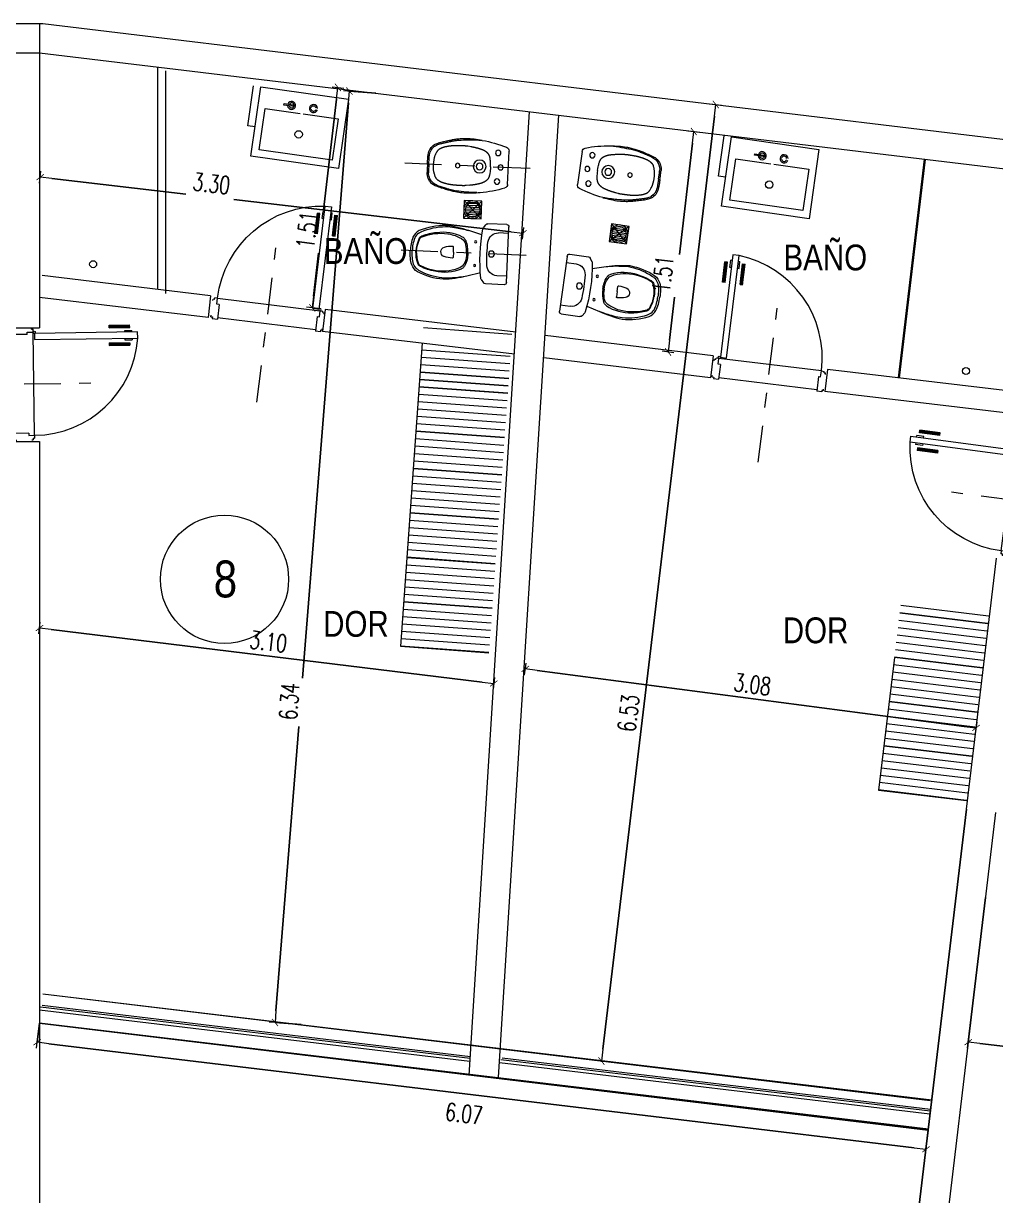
# Model space of a CAD drawing. Header units: millimetres. Extents: x 4525 to 9082, y 179 to 563.
# Drawn here: x 5391.64 to 5398.24, y 530.25 to 538.2 of the extents above; entities that cross this region are included whole.
import ezdxf

# ---------------------------------------------------------------- set-up
doc = ezdxf.new("R2010")
doc.units = ezdxf.units.MM
doc.header["$LTSCALE"] = 100
doc.linetypes.add('ACAD_ISO04W100', pattern=[30, 24, -3, 0, -3])
doc.linetypes.add('DASHDOT2', pattern=[0.5, 0.25, -0.125, 0, -0.125])
doc.layers.get('DEFPOINTS').update_dxf_attribs({"lineweight": 5})
for name, color, linetype, lineweight in [('000-Ejes', 251, 'ACAD_ISO04W100', 5), ('004-Carpinterias', 1, 'Continuous', 18), ('005-Sanitarios', 1, 'Continuous', 18), ('006-Cotas parciales', 7, 'Continuous', 5), ('A01-Barrido', 250, 'Continuous', 5), ('HATCH MUROS', 251, 'Continuous', 9), ('LINEA', 8, 'Continuous', 5), ('SANIT', 12, 'Continuous', 13), ('SANIT-INT', 11, 'Continuous', 5)]:
    doc.layers.add(name, color=color, linetype=linetype, lineweight=lineweight)
doc.styles.add('AREAL', font='ARIALN.TTF')
doc.styles.add('COTAS', font='ROMANS.shx', dxfattribs={"width": 0.7})
doc.dimstyles.new('COTA40', dxfattribs={"dimscale": 0.4, "dimtxt": 0.3, "dimasz": 0.2, "dimexe": 0, "dimexo": 0, "dimgap": 0.09, "dimtad": 1, "dimzin": 0, "dimdsep": 46, "dimtxsty": 'COTAS', "dimblk1": 'COTA_N', "dimblk2": 'COTA_N', "dimsah": 1, "dimcen": 0.1, "dimclrd": 1, "dimclre": 8, "dimclrt": 5, "dimaunit": 1, "dimadec": 3, "dimazin": 0, "dimtfac": 1, "dimtix": 1, "dimtmove": 2, "dimatfit": 3, "dimldrblk": 'COTA_N', "dimfxl": 0, "dimtolj": 1, "dimtzin": 0, "dimarcsym": 0})

# ---------------------------------------------------------------- blocks, each defined once
blk = doc.blocks.new('COTA_N')
for p, q in [((-1, 0), (0, 0)), ((0, 0.5), (0, -0.5))]:
    blk.add_line(p, q)
at = {"const_width": 0.065}
blk.add_lwpolyline([(0.141, 0.141), (0.283, 0.283), (0, 0), (-0.141, -0.141), (-0.283, -0.283)], dxfattribs=at)
blk = doc.blocks.new('*D433')
at = {"layer": '006-Cotas parciales', "color": 251, "lineweight": -2}
for p, q in [((5391.7536, 531.4187), (5391.7379, 531.2883)), ((5397.7833, 530.6929), (5397.7676, 530.5624))]:
    blk.add_line(p, q, dxfattribs=at)
at = {"layer": '006-Cotas parciales', "color": 1, "lineweight": -2}
blk.add_line((5391.8173, 531.2787), (5397.6881, 530.572), dxfattribs=at)
at = {"layer": 'DEFPOINTS', "color": 0}
for p in [(5391.7536, 531.4187), (5397.7833, 530.6929), (5397.7676, 530.5624)]:
    blk.add_point(p, dxfattribs=at)
at = {"layer": '006-Cotas parciales', "color": 1, "lineweight": -2, "xscale": 0.08000000000000002, "yscale": 0.08000000000000002, "zscale": 0.08000000000000002}
for p, rotation in [((5391.7379, 531.2883), 173.1355917949141), ((5397.7676, 530.5624), 353.1355917949141)]:
    blk.add_blockref('COTA_N', p, dxfattribs=dict(at, rotation=rotation))
at = {"layer": '006-Cotas parciales', "color": 5, "insert": (5394.6335, 530.8043), "char_height": 0.12, "attachment_point": 5, "rotation": 353.13559, "style": 'COTAS'}
blk.add_mtext('\\A1;6.07', dxfattribs=at)
blk = doc.blocks.new('*D445')
at = {"layer": '006-Cotas parciales', "color": 8, "lineweight": -2, "ltscale": 100}
for p, q in [((5398.1709, 532.2693), (5398.0543, 531.2886)), ((5402.1464, 531.7968), (5402.0299, 530.8161))]:
    blk.add_line(p, q, dxfattribs=at)
at = {"layer": '006-Cotas parciales', "color": 1, "lineweight": -2, "ltscale": 100}
blk.add_line((5398.1338, 531.2791), (5401.9504, 530.8255), dxfattribs=at)
at = {"layer": 'DEFPOINTS', "color": 0, "ltscale": 100}
for p in [(5398.1709, 532.2693), (5402.1464, 531.7968), (5402.0299, 530.8161)]:
    blk.add_point(p, dxfattribs=at)
at = {"layer": '006-Cotas parciales', "color": 1, "lineweight": -2, "ltscale": 100, "xscale": 0.08000000000000002, "yscale": 0.08000000000000002, "zscale": 0.08000000000000002}
for p, rotation in [((5398.0543, 531.2886), 173.2225596454289), ((5402.0299, 530.8161), 353.2225596454289)]:
    blk.add_blockref('COTA_N', p, dxfattribs=dict(at, rotation=rotation))
at = {"layer": '006-Cotas parciales', "color": 5, "ltscale": 100, "insert": (5400.0534, 531.1477), "char_height": 0.12, "attachment_point": 5, "rotation": 353.22256, "style": 'COTAS'}
blk.add_mtext('\\A1;4.00', dxfattribs=at)
blk = doc.blocks.new('PUERTA 0.70 DURLOCK')
at = {"layer": '000-Ejes', "linetype": 'DASHDOT2', "ltscale": 0.01}
blk.add_line((0.38, -0.6465), (0.38, 0.4065), dxfattribs=at)
at = {"layer": '004-Carpinterias', "linetype": 'Continuous'}
for p, q in [((0.009, 0.6755), (-0.009, 0.6755)), ((-0.009, 0.5355), (-0.009, 0.6755)), ((0.009, 0.5355), (0.009, 0.6755)), ((0.039, 0.6905), (0.029, 0.6905)), ((0.029, 0.6425), (0.029, 0.6905)), ((0.039, 0.6425), (0.029, 0.6425)), ((0.081, 0.6905), (0.091, 0.6905)), ((0.081, 0.6425), (0.091, 0.6425)), ((0.091, 0.6425), (0.091, 0.6905)), ((0.111, 0.6755), (0.129, 0.6755)), ((0.111, 0.5355), (0.111, 0.6755)), ((0.129, 0.5355), (0.129, 0.6755)), ((0.009, 0.5355), (-0.009, 0.5355)), ((0.111, 0.5355), (0.129, 0.5355)), ((0.01, 0.01), (0, 0.01)), ((0, 0), (0, 0.01)), ((0.03, 0.02), (0.01, 0.02)), ((0.01, 0.01), (0.01, 0.02)), ((0.03, -0.02), (0.03, 0.02)), ((0.73, 0.02), (0.75, 0.02)), ((0.73, -0.02), (0.73, 0.02)), ((0.75, 0.01), (0.75, 0.02)), ((0.75, 0.01), (0.76, 0.01)), ((0.76, 0), (0.76, 0.01)), ((0.045, -0.02), (0.03, -0.02)), ((0.045, -0.02), (0.045, -0.12)), ((0.715, -0.02), (0.715, -0.12)), ((0.715, -0.02), (0.73, -0.02)), ((0, -0.11), (0, -0.1)), ((0, -0.11), (0.01, -0.11)), ((0.01, -0.11), (0.01, -0.12)), ((0.01, -0.12), (0.045, -0.12)), ((0.75, -0.12), (0.715, -0.12)), ((0.76, -0.11), (0.75, -0.11)), ((0.75, -0.11), (0.75, -0.12)), ((0.76, -0.11), (0.76, -0.1))]:
    blk.add_line(p, q, dxfattribs=at)
blk.add_lwpolyline([(0.039, 0.729), (0.039, 0.029), (0.081, 0.029), (0.081, 0.729)], close=True, dxfattribs=at)
at = {"layer": '004-Carpinterias', "ltscale": 0.01, "const_width": 0.02}
for points in [[(0, 0.5355), (0, 0.6755)], [(0.122, 0.5355), (0.12, 0.6755)]]:
    blk.add_lwpolyline(points, dxfattribs=at)
at = {"layer": 'A01-Barrido', "linetype": 'Continuous'}
for p, q in [((0.73, 0.02), (0.03, 0.02)), ((0.715, -0.11), (0.045, -0.11))]:
    blk.add_line(p, q, dxfattribs=at)
blk.add_circle((0.0315, 0.0275), 0.0075, dxfattribs=at)
blk.add_arc((0.0227, 0.0241), 0.7073, 359.66564, 85.27469, dxfattribs=at)
blk = doc.blocks.new('*D452')
at = {"layer": '006-Cotas parciales', "color": 1, "lineweight": -2, "ltscale": 100}
blk.add_line((5391.833, 534.0883), (5394.7562, 533.7316), dxfattribs=at)
at = {"layer": 'DEFPOINTS', "color": 0, "ltscale": 100}
for p in [(5391.7536, 534.098), (5394.8356, 533.7219), (5394.8356, 533.7219)]:
    blk.add_point(p, dxfattribs=at)
at = {"layer": '006-Cotas parciales', "color": 1, "lineweight": -2, "ltscale": 100, "xscale": 0.08000000000000002, "yscale": 0.08000000000000002, "zscale": 0.08000000000000002}
for p, rotation in [((5391.7536, 534.098), 173.0424048946753), ((5394.8356, 533.7219), 353.0424048946754)]:
    blk.add_blockref('COTA_N', p, dxfattribs=dict(at, rotation=rotation))
at = {"layer": '006-Cotas parciales', "color": 5, "ltscale": 100, "insert": (5393.3062, 534.0052), "char_height": 0.12, "attachment_point": 5, "rotation": 353.0424, "style": 'COTAS'}
blk.add_mtext('\\A1;3.10', dxfattribs=at)
blk = doc.blocks.new('*D453')
at = {"layer": '006-Cotas parciales', "color": 1, "lineweight": -2, "ltscale": 100}
blk.add_line((5395.1288, 533.8105), (5398.0276, 533.4309), dxfattribs=at)
at = {"layer": 'DEFPOINTS', "color": 0, "ltscale": 100}
for p in [(5395.0495, 533.8209), (5398.107, 533.4205), (5398.107, 533.4205)]:
    blk.add_point(p, dxfattribs=at)
at = {"layer": '006-Cotas parciales', "color": 1, "lineweight": -2, "ltscale": 100, "xscale": 0.08000000000000002, "yscale": 0.08000000000000002, "zscale": 0.08000000000000002}
for p, rotation in [((5395.0495, 533.8209), 172.5393553440801), ((5398.107, 533.4205), 352.5393553440801)]:
    blk.add_blockref('COTA_N', p, dxfattribs=dict(at, rotation=rotation))
at = {"layer": '006-Cotas parciales', "color": 5, "ltscale": 100, "insert": (5396.5907, 533.7158), "char_height": 0.12, "attachment_point": 5, "rotation": 352.53936, "style": 'COTAS'}
blk.add_mtext('\\A1;3.08', dxfattribs=at)
blk = doc.blocks.new('*D480')
at = {"layer": '006-Cotas parciales', "color": 1, "lineweight": -2, "ltscale": 100}
for p, q in [((5393.7687, 537.6855), (5393.6809, 536.9313)), ((5393.613, 536.349), (5393.6471, 536.6412))]:
    blk.add_line(p, q, dxfattribs=at)
at = {"layer": 'DEFPOINTS', "color": 0, "ltscale": 100}
for p in [(5393.778, 537.7649), (5393.6038, 536.2696), (5393.6038, 536.2696)]:
    blk.add_point(p, dxfattribs=at)
at = {"layer": '006-Cotas parciales', "color": 1, "lineweight": -2, "ltscale": 100, "xscale": 0.08000000000000002, "yscale": 0.08000000000000002, "zscale": 0.08000000000000002}
for p, rotation in [((5393.778, 537.7649), 83.35516418460516), ((5393.6038, 536.2696), 263.3551641846052)]:
    blk.add_blockref('COTA_N', p, dxfattribs=dict(at, rotation=rotation))
at = {"layer": '006-Cotas parciales', "color": 5, "ltscale": 100, "insert": (5393.5686, 536.7974), "char_height": 0.12, "attachment_point": 5, "rotation": 83.35516, "style": 'COTAS'}
blk.add_mtext('\\A1;1.51', dxfattribs=at)
blk = doc.blocks.new('*D481')
at = {"layer": '006-Cotas parciales', "color": 1, "lineweight": -2, "ltscale": 100}
for p, q in [((5391.8377, 537.1467), (5392.747, 537.0411)), ((5394.9535, 536.7849), (5393.0728, 537.0033))]:
    blk.add_line(p, q, dxfattribs=at)
at = {"layer": 'DEFPOINTS', "color": 0, "ltscale": 100}
for p in [(5391.7582, 537.1559), (5395.033, 536.7756), (5395.033, 536.7756)]:
    blk.add_point(p, dxfattribs=at)
at = {"layer": '006-Cotas parciales', "color": 1, "lineweight": -2, "ltscale": 100, "xscale": 0.08000000000000002, "yscale": 0.08000000000000002, "zscale": 0.08000000000000002}
for p, rotation in [((5391.7582, 537.1559), 173.3757441347366), ((5395.033, 536.7756), 353.3757441347366)]:
    blk.add_blockref('COTA_N', p, dxfattribs=dict(at, rotation=rotation))
at = {"layer": '006-Cotas parciales', "color": 5, "ltscale": 100, "insert": (5392.9204, 537.1128), "char_height": 0.12, "attachment_point": 5, "rotation": 353.37574, "style": 'COTAS'}
blk.add_mtext('\\A1;3.30', dxfattribs=at)
blk = doc.blocks.new('INOD-MONACO-AP-PLANTA-CON-DPTO')
at = {"layer": 'SANIT'}
for p, q in [((-0.1875, 0), (0.1875, 0)), ((-0.2045, -0.015), (-0.2045, -0.1421)), ((0.2045, -0.015), (0.2045, -0.1421)), ((-0.1745, -0.1717), (-0.1971, -0.1561)), ((0.1745, -0.1717), (0.1971, -0.1561)), ((-0.13, -0.1795), (-0.156, -0.2704)), ((0.127, -0.1798), (0.1519, -0.2704))]:
    blk.add_line(p, q, dxfattribs=at)
for points in [[(-0.1035, -0.3001, 0.02892), (-0.1109, -0.31, 0.156998), (-0.1327, -0.4882, 0.072829), (-0.105, -0.5872, 0.204333), (-0.0837, -0.607, 0.080392), (-0.002, -0.6224)], [(-0.002, -0.2704, 0.121524), (-0.0852, -0.2859, 0.060693)], [(-0.002, -0.2704, -0.121524), (0.0812, -0.2859, -0.060693)], [(0.0994, -0.3001, -0.02892), (0.1069, -0.31, -0.156998), (0.1287, -0.4882, -0.072829), (0.1009, -0.5872, -0.204333), (0.0796, -0.607, -0.080392), (-0.002, -0.6224)], [(-0.1242, -0.6086, 0.122968), (-0.0912, -0.6341, 0.092568), (-0.002, -0.6472, 0.093376)], [(0.1202, -0.6086, -0.122968), (0.0871, -0.6341, -0.092568), (-0.002, -0.6472, -0.093376)]]:
    blk.add_lwpolyline(points, format="xyb", dxfattribs=at)
for centre, radius, start, end in [((-0.1894, -0.0167), 0.0168, 83.45096, 131.91083), ((0.1894, -0.0167), 0.0168, 48.08917, 96.54904), ((-0.1875, -0.015), 0.017, 140.46963, 180), ((0.1875, -0.015), 0.017, 0, 39.53037), ((-0.1875, -0.1421), 0.017, 180, 235.49148), ((0.1875, -0.1421), 0.017, 304.50852, 0), ((-0.1648, -0.1577), 0.017, 235.49148, 261.45644), ((0, 0.9396), 1.1266, 261.45644, 278.54356), ((0.1648, -0.1577), 0.017, 278.54356, 304.50852), ((0.4075, -0.4211), 0.5833, 165.03562, 174.69818), ((-0.0609, -0.3362), 0.0558, 115.82936, 139.74917), ((0.0568, -0.3362), 0.0558, 40.25083, 64.17064), ((-0.4116, -0.4211), 0.5833, 5.30182, 14.96438), ((0.1074, -0.4152), 0.2847, 170.28909, 184.61099), ((-0.1114, -0.4152), 0.2847, 357.28845, 9.71091), ((0.2448, -0.4064), 0.4224, 184.30141, 206.07105), ((-0.2488, -0.4064), 0.4224, 333.92895, 356.97887), ((-0.0254, -0.5351), 0.1232, 207.5391, 216.66718), ((0.0214, -0.5351), 0.1232, 323.33282, 332.4609)]:
    blk.add_arc(centre, radius, start, end, dxfattribs=at)
at = {"layer": 'SANIT-INT'}
for p, q in [((-0.145, 0), (-0.145, -0.0672)), ((0.145, 0), (0.145, -0.0672)), ((0.0016, -0.368), (-0.0342, -0.3693)), ((0.0016, -0.368), (0.0374, -0.3693))]:
    blk.add_line(p, q, dxfattribs=at)
for points in [[(-0.156, -0.2704, 0.058031), (-0.1852, -0.4288, 0.099768), (-0.1416, -0.607, 0.155256), (-0.0961, -0.6466, 0.093906), (-0.002, -0.6605, 0.093906)], [(-0.0025, -0.2793, 0.08742), (-0.0604, -0.2861, 0.121524)], [(0.1519, -0.2704, -0.058031), (0.1811, -0.4288, -0.099768), (0.1376, -0.607, -0.155256), (0.092, -0.6466, -0.093906), (-0.002, -0.6605, -0.093906)], [(-0.0015, -0.2793, -0.08742), (0.0563, -0.2861, -0.121524)]]:
    blk.add_lwpolyline(points, format="xyb", dxfattribs=at)
for centre, radius in [((0, -0.11), 0.02), ((-0.0823, -0.2209), 0.00743), ((0.0782, -0.2209), 0.00743)]:
    blk.add_circle(centre, radius, dxfattribs=at)
for centre, radius, start, end in [((-0.075, -0.0672), 0.07, 180, 265.7397), ((0.075, -0.0672), 0.07, 274.2603, 0), ((0, 0.9396), 1.0796, 265.7397, 274.2603), ((-0.0358, -0.3585), 0.0764, 108.75085, 160.66582), ((0.0317, -0.3585), 0.0764, 19.33418, 71.24915), ((0.1616, -0.4484), 0.2932, 156.8405, 172.92028), ((-0.034, -0.3743), 0.005, 91.97343, 179.82824), ((0.1519, -0.3748), 0.1909, 179.82824, 196.85929), ((-0.1487, -0.3748), 0.1909, 343.14071, 0.17176), ((0.0372, -0.3743), 0.005, 0.17176, 88.02657), ((-0.1657, -0.4484), 0.2932, 7.07972, 23.1595), ((0.2192, -0.4431), 0.3498, 174.95319, 203.97317), ((-0.0195, -0.4268), 0.0118, 196.85929, 200.59082), ((0.0018, -0.4188), 0.0346, 200.59082, 269.64452), ((0.0014, -0.4188), 0.0346, 270.35548, 339.40918), ((0.0227, -0.4268), 0.0118, 339.40918, 343.14071), ((-0.2232, -0.4431), 0.3498, 336.02683, 5.04681), ((-0.0711, -0.5722), 0.0321, 203.97317, 250.16689), ((0.0045, -0.3624), 0.2552, 250.16689, 268.55187), ((-0.0086, -0.3624), 0.2552, 271.44813, 289.83311), ((0.0671, -0.5722), 0.0321, 289.83311, 336.02683)]:
    blk.add_arc(centre, radius, start, end, dxfattribs=at)
blk = doc.blocks.new('BIDE-MONACO-PLANTA')
at = {"layer": 'SANIT'}
blk.add_line((-0.1132, 0), (0.1132, 0), dxfattribs=at)
for points in [[(-0.1402, -0.4774), (-0.1411, -0.4749), (-0.1421, -0.4717), (-0.1431, -0.4685), (-0.1441, -0.4653), (-0.145, -0.4621), (-0.146, -0.4589), (-0.1469, -0.4557), (-0.1478, -0.4525), (-0.1487, -0.4493), (-0.1495, -0.446), (-0.1504, -0.4428), (-0.1513, -0.4396), (-0.1521, -0.4363), (-0.153, -0.4331), (-0.1538, -0.4298), (-0.1547, -0.4266), (-0.1555, -0.4233), (-0.1564, -0.4201), (-0.1572, -0.4168), (-0.158, -0.4136), (-0.1589, -0.4104), (-0.1597, -0.4071), (-0.1605, -0.4039), (-0.1613, -0.4007), (-0.1621, -0.3974), (-0.1629, -0.3942), (-0.1637, -0.391), (-0.1644, -0.3878), (-0.1651, -0.3846), (-0.1659, -0.3813), (-0.1666, -0.3781), (-0.1672, -0.3749), (-0.1679, -0.3717), (-0.1686, -0.3685), (-0.1692, -0.3653), (-0.1698, -0.362), (-0.1704, -0.3588), (-0.171, -0.3556), (-0.1715, -0.3524), (-0.172, -0.3493), (-0.1725, -0.3461), (-0.1729, -0.3438)], [(0.14, -0.4774), (0.1409, -0.475), (0.1419, -0.4718), (0.1429, -0.4686), (0.1439, -0.4654), (0.1448, -0.4622), (0.1458, -0.459), (0.1467, -0.4558), (0.1476, -0.4526), (0.1485, -0.4493), (0.1493, -0.4461), (0.1502, -0.4429), (0.1511, -0.4396), (0.1519, -0.4364), (0.1528, -0.4332), (0.1536, -0.4299), (0.1545, -0.4267), (0.1553, -0.4234), (0.1562, -0.4202), (0.157, -0.4169), (0.1579, -0.4137), (0.1587, -0.4104), (0.1595, -0.4072), (0.1603, -0.404), (0.1612, -0.4007), (0.1619, -0.3975), (0.1627, -0.3943), (0.1635, -0.3911), (0.1642, -0.3879), (0.165, -0.3846), (0.1657, -0.3814), (0.1664, -0.3782), (0.1671, -0.375), (0.1677, -0.3718), (0.1684, -0.3685), (0.169, -0.3653), (0.1696, -0.3621), (0.1702, -0.3589), (0.1708, -0.3557), (0.1714, -0.3525), (0.1719, -0.3493), (0.1724, -0.3461), (0.1727, -0.3438)], [(0.0001, -0.5406), (-0.044, -0.5396), (-0.0475, -0.5395), (-0.0509, -0.5394), (-0.0541, -0.5394), (-0.0568, -0.5393)], [(-0.0003, -0.5406), (0.0437, -0.5396), (0.0473, -0.5395), (0.0506, -0.5395), (0.0538, -0.5394), (0.0565, -0.5393)], [(-0.0003, -0.5406), (-0.0002, -0.5406)], [(0.0001, -0.5406), (0, -0.5406)]]:
    blk.add_lwpolyline(points, dxfattribs=at)
for centre, radius, start, end in [((-0.1132, -0.0267), 0.0267, 89.97464, 160.71917), ((0.6356, -0.2884), 0.8201, 160.74454, 172.72153), ((0.1132, -0.0267), 0.0267, 19.25546, 90), ((-0.6359, -0.2884), 0.8201, 7.27847, 19.25546), ((1.1865, -0.2275), 1.3649, 179.12043, 182.20966), ((-0.9851, -0.2242), 1.1634, 357.24238, 1.95876), ((1.1865, -0.2205), 1.3649, 182.50375, 185.18056), ((-1.1866, -0.22), 1.3649, 354.79408, 357.47089), ((-0.0223, -0.432), 0.1264, 201.05571, 217.12048), ((-0.058, -0.4545), 0.0844, 219.51901, 265.07285), ((-0.0504, -0.4083), 0.1311, 263.62645, 267.30394), ((0.0503, -0.4083), 0.1311, 272.6707, 276.34819), ((0.0578, -0.4545), 0.0844, 274.90179, 320.45563), ((0.0221, -0.432), 0.1264, 322.85415, 338.91893)]:
    blk.add_arc(centre, radius, start, end, dxfattribs=at)
at = {"layer": 'SANIT-INT'}
for points in [[(0.0001, -0.1217), (-0.0134, -0.1217), (-0.0247, -0.1223), (-0.0341, -0.1231), (-0.0418, -0.1238), (-0.0481, -0.1246), (-0.0533, -0.1254), (-0.0575, -0.1262), (-0.061, -0.127), (-0.064, -0.1277), (-0.0666, -0.1284), (-0.0689, -0.1291), (-0.0709, -0.1298), (-0.0726, -0.1305), (-0.0742, -0.1311), (-0.0756, -0.1318), (-0.0769, -0.1324), (-0.0781, -0.1331), (-0.0793, -0.1337), (-0.0804, -0.1344), (-0.0815, -0.135), (-0.0825, -0.1357), (-0.0835, -0.1363), (-0.0844, -0.137), (-0.0853, -0.1376), (-0.0861, -0.1383), (-0.087, -0.1389), (-0.0877, -0.1396), (-0.0885, -0.1402), (-0.0892, -0.1409), (-0.0899, -0.1415), (-0.0905, -0.1422), (-0.0912, -0.1428), (-0.0918, -0.1435), (-0.0925, -0.1442), (-0.0931, -0.1448), (-0.0938, -0.1456), (-0.0944, -0.1463), (-0.0951, -0.1471), (-0.0958, -0.148), (-0.0966, -0.1489), (-0.0974, -0.1499), (-0.0982, -0.151), (-0.099, -0.1522), (-0.0998, -0.1534), (-0.1007, -0.1546), (-0.1015, -0.1559), (-0.1023, -0.1571), (-0.1031, -0.1584), (-0.1039, -0.1597), (-0.1047, -0.161), (-0.1054, -0.1623), (-0.1061, -0.1636), (-0.1067, -0.1649), (-0.1074, -0.1662), (-0.108, -0.1675), (-0.1087, -0.1688), (-0.1093, -0.1701), (-0.1099, -0.1714), (-0.1105, -0.1727), (-0.111, -0.174), (-0.1116, -0.1753), (-0.1121, -0.1766), (-0.1127, -0.1779), (-0.1132, -0.1793), (-0.1137, -0.1806), (-0.1142, -0.1819), (-0.1147, -0.1832), (-0.1152, -0.1847), (-0.1157, -0.1862), (-0.1162, -0.1878), (-0.1167, -0.1895), (-0.1173, -0.1914), (-0.1178, -0.1934), (-0.1184, -0.1956), (-0.119, -0.1979), (-0.1196, -0.2003), (-0.1202, -0.2027), (-0.1208, -0.2053), (-0.1215, -0.2079), (-0.122, -0.2105), (-0.1226, -0.2131), (-0.1232, -0.2157), (-0.1237, -0.2183), (-0.1243, -0.2209), (-0.1248, -0.2235), (-0.1253, -0.2261), (-0.1258, -0.2287), (-0.1263, -0.2313), (-0.1268, -0.2339), (-0.1273, -0.2365), (-0.1277, -0.2391), (-0.1282, -0.2417), (-0.1286, -0.2443), (-0.129, -0.2469), (-0.1294, -0.2495), (-0.1298, -0.2521), (-0.1301, -0.2547), (-0.1305, -0.2572), (-0.1308, -0.2598), (-0.1309, -0.2609)], [(-0.0001, -0.1217), (0.0133, -0.1217), (0.0247, -0.1223), (0.0341, -0.1231), (0.0418, -0.1238), (0.0481, -0.1246), (0.0532, -0.1254), (0.0574, -0.1262), (0.0609, -0.127), (0.0639, -0.1277), (0.0666, -0.1285), (0.0689, -0.1292), (0.0708, -0.1298), (0.0726, -0.1305), (0.0741, -0.1312), (0.0755, -0.1318), (0.0768, -0.1325), (0.078, -0.1331), (0.0792, -0.1338), (0.0803, -0.1344), (0.0814, -0.1351), (0.0824, -0.1357), (0.0834, -0.1364), (0.0844, -0.137), (0.0852, -0.1377), (0.0861, -0.1383), (0.0869, -0.139), (0.0877, -0.1396), (0.0884, -0.1403), (0.0891, -0.1409), (0.0898, -0.1416), (0.0905, -0.1422), (0.0911, -0.1429), (0.0918, -0.1435), (0.0924, -0.1442), (0.0931, -0.1449), (0.0937, -0.1456), (0.0944, -0.1463), (0.0951, -0.1472), (0.0958, -0.148), (0.0965, -0.149), (0.0973, -0.15), (0.0981, -0.1511), (0.0989, -0.1522), (0.0998, -0.1534), (0.1006, -0.1546), (0.1014, -0.1559), (0.1023, -0.1572), (0.1031, -0.1585), (0.1038, -0.1598), (0.1046, -0.1611), (0.1053, -0.1624), (0.106, -0.1637), (0.1067, -0.165), (0.1073, -0.1663), (0.108, -0.1676), (0.1086, -0.1689), (0.1092, -0.1702), (0.1098, -0.1715), (0.1104, -0.1728), (0.111, -0.1741), (0.1115, -0.1754), (0.1121, -0.1767), (0.1126, -0.178), (0.1131, -0.1793), (0.1136, -0.1806), (0.1141, -0.1819), (0.1146, -0.1833), (0.1151, -0.1847), (0.1156, -0.1862), (0.1161, -0.1878), (0.1166, -0.1896), (0.1172, -0.1914), (0.1177, -0.1935), (0.1183, -0.1956), (0.1189, -0.1979), (0.1195, -0.2003), (0.1201, -0.2028), (0.1208, -0.2053), (0.1214, -0.2079), (0.122, -0.2105), (0.1225, -0.2131), (0.1231, -0.2157), (0.1236, -0.2183), (0.1242, -0.2209), (0.1247, -0.2235), (0.1252, -0.2261), (0.1257, -0.2287), (0.1262, -0.2313), (0.1267, -0.2339), (0.1272, -0.2365), (0.1276, -0.2391), (0.1281, -0.2417), (0.1285, -0.2443), (0.1289, -0.2469), (0.1293, -0.2495), (0.1297, -0.2521), (0.13, -0.2547), (0.1303, -0.2573), (0.1306, -0.2599), (0.1308, -0.261)], [(-0.1301, -0.2549), (-0.1336, -0.2811), (-0.1337, -0.2824), (-0.1338, -0.2838), (-0.134, -0.2853), (-0.1341, -0.2869), (-0.1342, -0.2887), (-0.1343, -0.2906), (-0.1345, -0.2927), (-0.1346, -0.295), (-0.1347, -0.2973), (-0.1348, -0.2998), (-0.1349, -0.3023), (-0.135, -0.3049), (-0.135, -0.3075), (-0.135, -0.3101), (-0.135, -0.3127), (-0.135, -0.3153), (-0.135, -0.3179), (-0.1349, -0.3205), (-0.1349, -0.3231), (-0.1348, -0.3257), (-0.1348, -0.3283), (-0.1347, -0.3309), (-0.1347, -0.3335), (-0.1346, -0.3361), (-0.1346, -0.3387), (-0.1346, -0.3413), (-0.1345, -0.3439), (-0.1344, -0.3465), (-0.1344, -0.3491), (-0.1343, -0.3517), (-0.1342, -0.3543), (-0.1342, -0.3569), (-0.134, -0.3595), (-0.1339, -0.3621), (-0.1338, -0.3647), (-0.1336, -0.3673), (-0.1335, -0.3699), (-0.1332, -0.3725), (-0.133, -0.3751), (-0.1328, -0.3777), (-0.1325, -0.3803), (-0.1322, -0.3829), (-0.1319, -0.3855), (-0.1315, -0.3881), (-0.1312, -0.3907), (-0.1308, -0.3933), (-0.1305, -0.3959), (-0.1301, -0.3985), (-0.1296, -0.4011), (-0.1292, -0.4037), (-0.1288, -0.4063), (-0.1283, -0.4089), (-0.1278, -0.4115), (-0.1273, -0.4141), (-0.1268, -0.4167), (-0.1262, -0.4192), (-0.1257, -0.4217), (-0.1252, -0.4241), (-0.1246, -0.4264), (-0.1241, -0.4286), (-0.1236, -0.4306), (-0.1231, -0.4325), (-0.1227, -0.4342), (-0.1222, -0.4358), (-0.1218, -0.4373), (-0.1214, -0.4388), (-0.121, -0.4401), (-0.1205, -0.4414), (-0.1201, -0.4428), (-0.1197, -0.4441), (-0.1192, -0.4454), (-0.1188, -0.4467), (-0.1183, -0.448), (-0.1178, -0.4493), (-0.1173, -0.4506), (-0.1167, -0.4519), (-0.1162, -0.4532), (-0.1156, -0.4545), (-0.1151, -0.4558), (-0.1145, -0.4571), (-0.1139, -0.4584), (-0.1132, -0.4597), (-0.1126, -0.461), (-0.1119, -0.4623), (-0.1112, -0.4636), (-0.1105, -0.4649), (-0.1098, -0.4662), (-0.109, -0.4675), (-0.1082, -0.4688), (-0.1074, -0.4701), (-0.1065, -0.4714), (-0.1057, -0.4727), (-0.1047, -0.474), (-0.1038, -0.4753), (-0.1028, -0.4766), (-0.1017, -0.4779), (-0.1006, -0.4792), (-0.0994, -0.4805), (-0.0981, -0.4818), (-0.0967, -0.4831), (-0.0953, -0.4844), (-0.0937, -0.4857), (-0.092, -0.487), (-0.0901, -0.4883), (-0.0879, -0.4897), (-0.0853, -0.4911), (-0.0824, -0.4926), (-0.079, -0.4941), (-0.075, -0.4957), (-0.0705, -0.4973), (-0.0651, -0.499), (-0.0637, -0.4994)], [(0.13, -0.2549), (0.1334, -0.2812), (0.1336, -0.2825), (0.1337, -0.2839), (0.1338, -0.2854), (0.134, -0.287), (0.1341, -0.2887), (0.1342, -0.2907), (0.1343, -0.2928), (0.1345, -0.295), (0.1346, -0.2974), (0.1347, -0.2999), (0.1348, -0.3024), (0.1348, -0.305), (0.1349, -0.3076), (0.1349, -0.3102), (0.1349, -0.3128), (0.1349, -0.3154), (0.1348, -0.318), (0.1348, -0.3206), (0.1348, -0.3232), (0.1347, -0.3258), (0.1346, -0.3284), (0.1346, -0.331), (0.1345, -0.3336), (0.1345, -0.3362), (0.1344, -0.3388), (0.1344, -0.3414), (0.1343, -0.344), (0.1343, -0.3466), (0.1342, -0.3492), (0.1342, -0.3518), (0.1341, -0.3544), (0.134, -0.357), (0.1339, -0.3596), (0.1338, -0.3622), (0.1336, -0.3648), (0.1335, -0.3674), (0.1333, -0.37), (0.1331, -0.3726), (0.1329, -0.3752), (0.1326, -0.3778), (0.1323, -0.3804), (0.132, -0.383), (0.1317, -0.3856), (0.1314, -0.3882), (0.131, -0.3908), (0.1307, -0.3934), (0.1303, -0.396), (0.1299, -0.3986), (0.1295, -0.4012), (0.129, -0.4038), (0.1286, -0.4064), (0.1281, -0.409), (0.1276, -0.4116), (0.1271, -0.4142), (0.1266, -0.4168), (0.1261, -0.4193), (0.1255, -0.4218), (0.125, -0.4242), (0.1244, -0.4265), (0.1239, -0.4286), (0.1234, -0.4307), (0.1229, -0.4325), (0.1225, -0.4343), (0.1221, -0.4359), (0.1216, -0.4374), (0.1212, -0.4388), (0.1208, -0.4402), (0.1204, -0.4415), (0.1199, -0.4428), (0.1195, -0.4441), (0.119, -0.4454), (0.1186, -0.4467), (0.1181, -0.448), (0.1176, -0.4493), (0.1171, -0.4506), (0.1165, -0.4519), (0.116, -0.4532), (0.1154, -0.4545), (0.1149, -0.4558), (0.1143, -0.4571), (0.1136, -0.4584), (0.113, -0.4597), (0.1124, -0.461), (0.1117, -0.4623), (0.111, -0.4636), (0.1103, -0.4649), (0.1095, -0.4662), (0.1088, -0.4675), (0.108, -0.4688), (0.1072, -0.4701), (0.1063, -0.4714), (0.1054, -0.4727), (0.1045, -0.474), (0.1036, -0.4753), (0.1025, -0.4766), (0.1015, -0.4779), (0.1004, -0.4792), (0.0992, -0.4805), (0.0979, -0.4818), (0.0965, -0.4831), (0.0951, -0.4844), (0.0935, -0.4857), (0.0918, -0.487), (0.0899, -0.4884), (0.0877, -0.4897), (0.0851, -0.4911), (0.0822, -0.4926), (0.0788, -0.4941), (0.0748, -0.4957), (0.0703, -0.4974), (0.0649, -0.4991), (0.0635, -0.4994)], [(-0.0001, -0.55), (-0.0082, -0.5498), (-0.0153, -0.5496), (-0.0216, -0.5495), (-0.0271, -0.5493), (-0.032, -0.5492), (-0.0364, -0.5491), (-0.0404, -0.549), (-0.0442, -0.549), (-0.0477, -0.5489), (-0.0511, -0.5488), (-0.0543, -0.5487), (-0.057, -0.5486)], [(-0.0001, -0.55), (0.0079, -0.5498), (0.0151, -0.5496), (0.0213, -0.5495), (0.0268, -0.5494), (0.0318, -0.5493), (0.0362, -0.5492), (0.0402, -0.5491), (0.0439, -0.549), (0.0475, -0.5489), (0.0509, -0.5488), (0.0541, -0.5487), (0.0568, -0.5487)]]:
    blk.add_lwpolyline(points, dxfattribs=at)
for centre, radius in [((-0.097, -0.0731), 0.0182), ((0.0001, -0.0524), 0.0172), ((0.097, -0.0732), 0.0182), ((-0.0001, -0.1953), 0.0437), ((-0.0001, -0.1953), 0.0229), ((0, -0.3443), 0.0151)]:
    blk.add_circle(centre, radius, dxfattribs=at)
for centre, radius, start, end in [((-0.0545, -0.4593), 0.0941, 195.06628, 210.97635), ((-0.058, -0.4545), 0.0938, 214.58767, 265.07285), ((-0.0504, -0.4083), 0.1405, 263.62645, 267.30394), ((-0.0001, -0.2766), 0.2317, 253.69484, 269.95961), ((-0.0001, -0.2766), 0.2317, 270.01502, 286.27979), ((0.0503, -0.4083), 0.1405, 272.6707, 276.34819), ((0.0578, -0.4545), 0.0938, 274.90179, 325.38697), ((-0.0182, -0.426), 0.1736, 331.87077, 340.547)]:
    blk.add_arc(centre, radius, start, end, dxfattribs=at)
for points in [[(-0.1779, -0.1845), (-0.1845, -0.2946), (-0.1831, -0.3164), (-0.179, -0.3521), (-0.1734, -0.3814), (-0.1672, -0.4074), (-0.1571, -0.4464), (-0.1458, -0.4838)], [(0.1777, -0.1845), (0.1842, -0.2946), (0.1829, -0.3164), (0.1788, -0.3521), (0.1732, -0.3814), (0.167, -0.4074), (0.1568, -0.4464), (0.1455, -0.4838)]]:
    blk.add_spline(points, degree=3, dxfattribs=at)
blk = doc.blocks.new('REJILLA')
at = {"layer": 'SANIT-INT', "linetype": 'Continuous'}
for p, q in [((-0.06, -0.06), (-0.06, 0.06)), ((-0.06, 0.06), (0.06, 0.06)), ((-0.06, -0.06), (0.06, 0.06)), ((-0.06, 0.06), (0.06, -0.06)), ((-0.0474, 0.0158), (-0.0474, -0.0158)), ((-0.0349, 0.0358), (-0.0349, -0.0358)), ((-0.0224, 0.0447), (-0.0224, -0.0447)), ((-0.0099, 0.049), (-0.0099, -0.049)), ((0.0026, 0.0499), (0.0026, -0.0499)), ((0.0151, 0.0477), (0.0151, -0.0477)), ((0.0276, 0.0417), (0.0276, -0.0417)), ((0.0401, 0.0299), (0.0401, -0.0299)), ((0.06, 0.06), (0.06, -0.06)), ((0.06, -0.06), (-0.06, -0.06))]:
    blk.add_line(p, q, dxfattribs=at)
for radius in [0.06, 0.05]:
    blk.add_circle((0, 0), radius, dxfattribs=at)
blk = doc.blocks.new('MONACO COMPLETO')
at = {"layer": '000-Ejes', "linetype": 'DASHDOT2', "ltscale": 0.01}
for p, q in [((-0.1269, 0.59), (0.7646, 0.59)), ((-0.1269, 0), (0.7646, 0))]:
    blk.add_line(p, q, dxfattribs=at)
at = {"layer": '004-Carpinterias', "ltscale": 0.01, "rotation": 90}
blk.add_blockref('INOD-MONACO-AP-PLANTA-CON-DPTO', (0, 0), dxfattribs=at)
at = {"layer": '005-Sanitarios', "rotation": 90}
blk.add_blockref('REJILLA', (0.25, 0.295), dxfattribs=at)
at = {"layer": 'LINEA', "ltscale": 0.01, "rotation": 90}
blk.add_blockref('BIDE-MONACO-PLANTA', (0.02, 0.59), dxfattribs=at)
blk = doc.blocks.new('*D559')
at = {"layer": '006-Cotas parciales', "color": 1, "lineweight": -2, "ltscale": 100}
for p, q in [((5396.1832, 537.3859), (5396.0954, 536.6317)), ((5396.0275, 536.0494), (5396.0616, 536.3416))]:
    blk.add_line(p, q, dxfattribs=at)
at = {"layer": 'DEFPOINTS', "color": 0, "ltscale": 100}
for p in [(5396.1925, 537.4653), (5396.0183, 535.97), (5396.0183, 535.97)]:
    blk.add_point(p, dxfattribs=at)
at = {"layer": '006-Cotas parciales', "color": 1, "lineweight": -2, "ltscale": 100, "xscale": 0.08000000000000002, "yscale": 0.08000000000000002, "zscale": 0.08000000000000002}
for p, rotation in [((5396.1925, 537.4653), 83.35516418460516), ((5396.0183, 535.97), 263.3551641846052)]:
    blk.add_blockref('COTA_N', p, dxfattribs=dict(at, rotation=rotation))
at = {"layer": '006-Cotas parciales', "color": 5, "ltscale": 100, "insert": (5395.9831, 536.4978), "char_height": 0.12, "attachment_point": 5, "rotation": 83.35516, "style": 'COTAS'}
blk.add_mtext('\\A1;1.51', dxfattribs=at)
blk = doc.blocks.new('*D560')
at = {"layer": '006-Cotas parciales', "color": 8, "lineweight": -2, "ltscale": 100}
for p, q in [((5394.0346, 537.7253), (5393.8564, 537.7395)), ((5393.5296, 531.408), (5393.3513, 531.4223))]:
    blk.add_line(p, q, dxfattribs=at)
at = {"layer": '006-Cotas parciales', "color": 1, "lineweight": -2, "ltscale": 100}
for p, q in [((5393.85, 537.6598), (5393.538, 533.7571)), ((5393.3577, 531.502), (5393.5119, 533.4301))]:
    blk.add_line(p, q, dxfattribs=at)
at = {"layer": 'DEFPOINTS', "color": 0, "ltscale": 100}
for p in [(5394.0346, 537.7253), (5393.3513, 531.4223), (5393.5296, 531.408)]:
    blk.add_point(p, dxfattribs=at)
at = {"layer": '006-Cotas parciales', "color": 1, "lineweight": -2, "ltscale": 100, "xscale": 0.08000000000000002, "yscale": 0.08000000000000002, "zscale": 0.08000000000000002}
for p, rotation in [((5393.8564, 537.7395), 85.42903246425554), ((5393.3513, 531.4223), 265.4290324642556)]:
    blk.add_blockref('COTA_N', p, dxfattribs=dict(at, rotation=rotation))
at = {"layer": '006-Cotas parciales', "color": 5, "ltscale": 100, "insert": (5393.4481, 533.5997), "char_height": 0.12, "attachment_point": 5, "rotation": 85.42903, "style": 'COTAS'}
blk.add_mtext('\\A1;6.34', dxfattribs=at)
blk = doc.blocks.new('*D561')
at = {"layer": '006-Cotas parciales', "color": 8, "lineweight": -2, "ltscale": 100}
for p, q in [((5396.3398, 537.6489), (5396.3415, 537.6488)), ((5395.5644, 531.1612), (5395.566, 531.161))]:
    blk.add_line(p, q, dxfattribs=at)
at = {"layer": '006-Cotas parciales', "color": 1, "lineweight": -2, "ltscale": 100}
blk.add_line((5396.332, 537.5693), (5395.5755, 531.2405), dxfattribs=at)
at = {"layer": 'DEFPOINTS', "color": 0, "ltscale": 100}
for p in [(5396.3398, 537.6489), (5395.5644, 531.1612), (5395.566, 531.161)]:
    blk.add_point(p, dxfattribs=at)
at = {"layer": '006-Cotas parciales', "color": 1, "lineweight": -2, "ltscale": 100, "xscale": 0.08000000000000002, "yscale": 0.08000000000000002, "zscale": 0.08000000000000002}
for p, rotation in [((5396.3415, 537.6488), 83.18379994581706), ((5395.566, 531.161), 263.183799945817)]:
    blk.add_blockref('COTA_N', p, dxfattribs=dict(at, rotation=rotation))
at = {"layer": '006-Cotas parciales', "color": 5, "ltscale": 100, "insert": (5395.7497, 533.5201), "char_height": 0.12, "attachment_point": 5, "rotation": 83.1838, "style": 'COTAS'}
blk.add_mtext('\\A1;6.53', dxfattribs=at)

msp = doc.modelspace()

# ---------------------------------------------------------------- linework, layer by layer
at = {"layer": 'HATCH MUROS', "color": 6, "ltscale": 100}
for p, q in [((5387.3536, 538.1984), (5391.7773, 538.1984)), ((5397.4853, 528.1984), (5398.0433, 532.8698))]:
    msp.add_line(p, q, dxfattribs=at)
at = {"layer": 'HATCH MUROS', "color": 0, "ltscale": 100}
for p, q in [((5387.3536, 538.1984), (5391.7536, 538.1984)), ((5387.3536, 538.1984), (5391.7536, 538.1984)), ((5391.7536, 538.1984), (5391.7536, 536.135)), ((5391.7773, 538.1984), (5398.5819, 537.3789)), ((5387.3536, 537.9984), (5391.7536, 537.9984)), ((5391.7536, 537.9999), (5398.5582, 537.1807)), ((5392.5536, 537.9036), (5392.5536, 536.395)), ((5392.6089, 537.8759), (5392.6089, 536.3674)), ((5394.669, 531.0649), (5395.0789, 537.5995)), ((5394.8686, 531.0523), (5395.2778, 537.5756)), ((5397.7556, 537.2773), (5397.5786, 535.7948)), ((5397.7619, 537.2766), (5397.5848, 535.794)), ((5397.7619, 537.2766), (5397.5848, 535.794)), ((5397.7619, 537.2766), (5397.5848, 535.794)), ((5397.7619, 537.2766), (5397.5848, 535.794)), ((5392.9148, 536.3518), (5391.7714, 536.4884)), ((5392.9148, 536.3518), (5391.7714, 536.4884)), ((5392.897, 536.2029), (5391.7536, 536.3395)), ((5392.897, 536.2029), (5391.7536, 536.3395)), ((5392.9148, 536.3518), (5392.897, 536.2029)), ((5393.6919, 536.259), (5393.6741, 536.1101)), ((5394.9851, 536.1046), (5393.6919, 536.259)), ((5391.5536, 536.135), (5391.7539, 536.135)), ((5394.9757, 535.9546), (5393.6741, 536.1101)), ((5396.3231, 535.9447), (5395.184, 536.0808)), ((5396.3053, 535.7958), (5395.1746, 535.9309)), ((5396.3231, 535.9447), (5396.3053, 535.7958)), ((5397.1002, 535.8519), (5397.0824, 535.703)), ((5398.3791, 535.6992), (5397.1002, 535.8519)), ((5398.3614, 535.5502), (5397.0824, 535.703)), ((5391.5536, 535.3635), (5391.7536, 535.3635)), ((5391.7536, 535.3635), (5391.7536, 528.1984)), ((5398.2444, 534.5708), (5398.0412, 532.87)), ((5398.0412, 532.87), (5397.4833, 528.1987)), ((5397.4853, 528.1984), (5398.0433, 532.8698)), ((5398.0433, 532.8698), (5397.4853, 528.1987)), ((5398.2398, 532.8463), (5397.8597, 529.6644)), ((5391.7773, 531.6173), (5397.8076, 530.897)), ((5391.7773, 531.6173), (5397.7958, 530.8925)), ((5391.7536, 531.4187), (5397.7839, 530.6984)), ((5397.7839, 530.6984), (5391.7536, 531.4187)), ((5391.7536, 531.4187), (5397.7839, 530.6984)), ((5391.7536, 531.4187), (5397.7833, 530.6929))]:
    msp.add_line(p, q, dxfattribs=at)
at = {"layer": 'HATCH MUROS', "ltscale": 100}
for p, q in [((5394.3592, 536.1354), (5394.9586, 536.092)), ((5394.3506, 536.0293), (5394.2038, 533.974)), ((5394.3484, 535.9857), (5394.9478, 535.9424)), ((5394.3448, 535.9359), (5394.9442, 535.8925)), ((5394.3374, 535.8337), (5394.9368, 535.7903)), ((5394.3376, 535.8361), (5394.937, 535.7928)), ((5394.3384, 535.8337), (5394.9368, 535.7903)), ((5394.3412, 535.886), (5394.9406, 535.8426)), ((5394.3338, 535.7839), (5394.9332, 535.7405)), ((5394.334, 535.7863), (5394.9334, 535.7429)), ((5394.3266, 535.6841), (5394.926, 535.6407)), ((5394.3266, 535.6841), (5394.926, 535.6407)), ((5394.3302, 535.734), (5394.9296, 535.6906)), ((5394.3302, 535.734), (5394.9296, 535.6906)), ((5394.3304, 535.7364), (5394.9298, 535.693)), ((5394.3312, 535.7339), (5394.9296, 535.6906)), ((5394.3194, 535.5844), (5394.9188, 535.541)), ((5394.323, 535.6342), (5394.9224, 535.5909)), ((5394.323, 535.6342), (5394.9224, 535.5909)), ((5394.3157, 535.5345), (5394.9152, 535.4911)), ((5394.3083, 535.4324), (5394.9078, 535.389)), ((5394.3085, 535.4348), (5394.9079, 535.3914)), ((5394.3093, 535.4323), (5394.9078, 535.389)), ((5394.3121, 535.4846), (5394.9115, 535.4413)), ((5394.3047, 535.3825), (5394.9042, 535.3391)), ((5394.2975, 535.2827), (5394.8969, 535.2394)), ((5394.3011, 535.3326), (5394.9005, 535.2892)), ((5394.2939, 535.2329), (5394.8933, 535.1895)), ((5394.2939, 535.2329), (5394.8933, 535.1895)), ((5394.2865, 535.1307), (5394.8859, 535.0873)), ((5394.2901, 535.1806), (5394.8895, 535.1372)), ((5394.2903, 535.183), (5394.8897, 535.1396)), ((5394.2911, 535.1805), (5394.8895, 535.1372)), ((5394.2793, 535.031), (5394.8787, 534.9876)), ((5394.2829, 535.0809), (5394.8823, 535.0375)), ((5394.2757, 534.9811), (5394.8751, 534.9377)), ((5394.2683, 534.879), (5394.8677, 534.8356)), ((5394.2685, 534.8814), (5394.8679, 534.838)), ((5394.2693, 534.8789), (5394.8677, 534.8356)), ((5394.2721, 534.9312), (5394.8715, 534.8879)), ((5394.2647, 534.8291), (5394.8641, 534.7857)), ((5394.2575, 534.7294), (5394.8569, 534.686)), ((5394.2611, 534.7792), (5394.8605, 534.7358)), ((5394.2502, 534.6296), (5394.8497, 534.5862)), ((5394.2539, 534.6795), (5394.8533, 534.6361)), ((5394.2465, 534.5773), (5394.8459, 534.5339)), ((5394.2466, 534.5797), (5394.846, 534.5364)), ((5394.2474, 534.5773), (5394.8459, 534.5339)), ((5394.2392, 534.4776), (5394.8387, 534.4342)), ((5394.2428, 534.5275), (5394.8423, 534.4841)), ((5394.2356, 534.4277), (5394.835, 534.3843)), ((5394.2284, 534.328), (5394.8278, 534.2846)), ((5394.232, 534.3778), (5394.8314, 534.3345)), ((5394.2246, 534.2757), (5394.824, 534.2323)), ((5394.2248, 534.2781), (5394.8242, 534.2347)), ((5394.2256, 534.2756), (5394.824, 534.2323)), ((5397.5962, 534.2523), (5398.1929, 534.1805)), ((5394.2174, 534.176), (5394.8168, 534.1326)), ((5394.221, 534.2258), (5394.8204, 534.1824)), ((5397.59, 534.2003), (5398.1866, 534.1284)), ((5397.5903, 534.2027), (5398.1869, 534.1308)), ((5397.5909, 534.2001), (5398.1866, 534.1284)), ((5394.2102, 534.0762), (5394.8096, 534.0328)), ((5394.2138, 534.1261), (5394.8132, 534.0827)), ((5397.578, 534.101), (5398.1747, 534.0292)), ((5397.584, 534.1506), (5398.1807, 534.0788)), ((5394.2066, 534.0263), (5394.806, 533.983)), ((5397.5661, 534.0017), (5398.1627, 533.9299)), ((5397.572, 534.0513), (5398.1687, 533.9795)), ((5394.203, 533.9765), (5394.8024, 533.9331)), ((5394.2038, 533.974), (5394.8022, 533.9307)), ((5397.5601, 533.9521), (5398.1568, 533.8802)), ((5397.5537, 533.898), (5397.4464, 532.9991)), ((5397.5478, 533.8504), (5398.1445, 533.7785)), ((5397.5538, 533.9), (5398.1505, 533.8282)), ((5397.5541, 533.9024), (5398.1508, 533.8306)), ((5397.5548, 533.8999), (5398.1505, 533.8282)), ((5397.5419, 533.8007), (5398.1385, 533.7289)), ((5397.5299, 533.7014), (5398.1266, 533.6296)), ((5397.5359, 533.7511), (5398.1326, 533.6793)), ((5397.5177, 533.5998), (5398.1144, 533.5279)), ((5397.518, 533.6022), (5398.1146, 533.5303)), ((5397.5187, 533.5996), (5398.1144, 533.5279)), ((5397.5239, 533.6518), (5398.1206, 533.58)), ((5397.5117, 533.5501), (5398.1084, 533.4783)), ((5397.4997, 533.4508), (5398.0964, 533.379)), ((5397.5057, 533.5005), (5398.1024, 533.4286)), ((5397.4938, 533.4012), (5398.0904, 533.3294)), ((5397.4815, 533.2995), (5398.0782, 533.2277)), ((5397.4818, 533.3019), (5398.0785, 533.2301)), ((5397.4825, 533.2994), (5398.0782, 533.2277)), ((5397.4878, 533.3516), (5398.0845, 533.2797)), ((5397.4696, 533.2002), (5398.0663, 533.1284)), ((5397.4756, 533.2499), (5398.0722, 533.178)), ((5397.4636, 533.1506), (5398.0603, 533.0788)), ((5397.4517, 533.0513), (5398.0483, 532.9795)), ((5397.4576, 533.1009), (5398.0543, 533.0291)), ((5397.4457, 533.0017), (5398.0423, 532.9298)), ((5397.4464, 532.9991), (5398.0421, 532.9274))]:
    msp.add_line(p, q, dxfattribs=at)
at = {"layer": 'HATCH MUROS', "color": 3, "ltscale": 100}
for p, q in [((5394.6769, 531.19), (5391.7716, 531.537)), ((5394.673, 531.1575), (5391.7536, 531.5062)), ((5394.6755, 531.1787), (5391.7613, 531.5267)), ((5397.794, 530.8006), (5394.8746, 531.1493)), ((5397.7966, 530.8218), (5394.8824, 531.1699)), ((5397.7979, 530.8332), (5394.8927, 531.1802))]:
    msp.add_line(p, q, dxfattribs=at)
at = {"layer": 'HATCH MUROS', "color": 0, "ltscale": 100}
for centre, radius in [((5392.1176, 536.5656), 0.0237), ((5398.0391, 535.841), 0.0237), ((5393.0088, 534.4284), 0.4351)]:
    msp.add_circle(centre, radius, dxfattribs=at)
at = {"layer": 'SANIT', "ltscale": 0.01, "extrusion": (-0.009276, 0.001329, 0.999956)}
for p, q in [((5393.4114, 537.6448, -0.0001), (5393.4128, 537.6547, -0.0001)), ((5393.4128, 537.6547, -0.0001), (5393.4871, 537.6441, -0.0001)), ((5393.4857, 537.6342, -0.0001), (5393.4114, 537.6448, -0.0001)), ((5393.4871, 537.6441, -0.0001), (5393.4857, 537.6342, -0.0001)), ((5393.591, 537.6292, -0.0001), (5393.5896, 537.6193, -0.0001)), ((5396.6041, 537.304, -0.0001), (5396.6055, 537.3139, -0.0001)), ((5396.6783, 537.2934, -0.0001), (5396.6041, 537.304, -0.0001)), ((5396.6055, 537.3139, -0.0001), (5396.6797, 537.3033, -0.0001)), ((5396.6797, 537.3033, -0.0001), (5396.6783, 537.2934, -0.0001)), ((5396.7837, 537.2884, -0.0001), (5396.7822, 537.2785, -0.0001))]:
    msp.add_line(p, q, dxfattribs=at)
at = {"layer": 'SANIT', "ltscale": 0.01}
for points in [[(5393.255, 537.7692), (5393.8489, 537.6841), (5393.7816, 537.2139), (5393.1876, 537.299)], [(5396.4476, 537.4284), (5397.0416, 537.3434), (5396.9742, 536.8732), (5396.3803, 536.9582)]]:
    msp.add_lwpolyline(points, close=True, dxfattribs=at)
at = {"layer": 'SANIT-INT'}
for points in [[(5393.216, 537.4968), (5393.1665, 537.5039), (5393.2055, 537.7763)], [(5393.5417, 537.5847), (5393.7793, 537.5507), (5393.7392, 537.2705), (5393.2442, 537.3414), (5393.2843, 537.6216), (5393.5219, 537.5876)], [(5396.4086, 537.156), (5396.3591, 537.1631), (5396.3981, 537.4355)], [(5396.7344, 537.244), (5396.9719, 537.2099), (5396.9318, 536.9297), (5396.4368, 537.0007), (5396.477, 537.2808), (5396.7146, 537.2468)]]:
    msp.add_lwpolyline(points, dxfattribs=at)
at = {"layer": 'SANIT-INT', "extrusion": (-0.009276, 0.001329, 0.999956)}
for centre in [(5393.2797, 537.5121, -49.3166), (5396.4722, 537.1713, -49.3467)]:
    msp.add_circle(centre, 0.025, dxfattribs=at)
for centre, radius, start, end in [((5393.2321, 537.7083, -49.316), 0.0275, 182.32346, 161.3721), ((5393.2321, 537.7083, -49.316), 0.0175, 8.44933, 155.24623), ((5393.2321, 537.7083, -49.316), 0.0175, 188.44933, 335.24623), ((5393.3805, 537.687, -49.3174), 0.0275, 2.32346, 341.3721), ((5393.3805, 537.687, -49.3174), 0.0175, 188.44933, 335.24623), ((5393.3805, 537.687, -49.3174), 0.0175, 8.44933, 155.24623), ((5396.4246, 537.3676, -49.3461), 0.0275, 182.32346, 161.3721), ((5396.4246, 537.3676, -49.3461), 0.0175, 188.44933, 335.24623), ((5396.4246, 537.3676, -49.3461), 0.0175, 8.44933, 155.24623), ((5396.573, 537.3463, -49.3475), 0.0275, 2.32346, 341.3721), ((5396.573, 537.3463, -49.3475), 0.0175, 188.44933, 335.24623), ((5396.573, 537.3463, -49.3475), 0.0175, 8.44933, 155.24623)]:
    msp.add_arc(centre, radius, start, end, dxfattribs=at)

# ---------------------------------------------------------------- block references
at = {"layer": '004-Carpinterias', "xscale": -1}
for p, rotation in [((5393.6844, 536.2258), 353.0089978409281), ((5398.3935, 535.3423), 82.45999052381705)]:
    msp.add_blockref('PUERTA 0.70 DURLOCK', p, dxfattribs=dict(at, rotation=rotation))
at = {"layer": '004-Carpinterias', "ltscale": 0.01, "extrusion": (-7.27772e-18, 1.04258e-18, -1), "zscale": -1, "rotation": 278.1525750584711}
msp.add_blockref('INOD-MONACO-AP-PLANTA-CON-DPTO', (-5395.3076, 536.4332), dxfattribs=at)
at = {"layer": '004-Carpinterias'}
for p, rotation in [((5396.331, 535.91), 353.0273015976584), ((5391.6898, 536.1345), 270.8262501698175)]:
    msp.add_blockref('PUERTA 0.70 DURLOCK', p, dxfattribs=dict(at, rotation=rotation))
at = {"layer": '005-Sanitarios', "xscale": -1, "rotation": 357.5585061223103}
msp.add_blockref('MONACO COMPLETO', (5394.9294, 536.6297), dxfattribs=at)
at = {"layer": '005-Sanitarios', "extrusion": (-7.27772e-18, 1.04258e-18, -1), "zscale": -1, "rotation": 278.1525750584711}
msp.add_blockref('REJILLA', (-5395.6859, 536.7714), dxfattribs=at)
at = {"layer": 'LINEA', "ltscale": 0.01, "extrusion": (-7.27772e-18, 1.04258e-18, -1), "zscale": -1, "rotation": 278.1525750584711}
msp.add_blockref('BIDE-MONACO-PLANTA', (-5395.4187, 537.2188), dxfattribs=at)

# ---------------------------------------------------------------- texts
at = {"style": 'AREAL'}
for s, height, p in [('BAÑO', 0.17496, (5393.6823, 536.5674, -0.77)), ('BAÑO', 0.17496, (5396.8006, 536.5238, -0.77)), ('8', 0.2499, (5392.9351, 534.3058, -1.1)), ('DOR', 0.17496, (5393.6776, 534.0384, -2.6886)), ('DOR', 0.17496, (5396.796, 533.9948, -2.6886))]:
    msp.add_text(s, height=height, dxfattribs=at).set_placement(p)

# ---------------------------------------------------------------- dimensions: what is measured, and where the dimension line sits
at = {"layer": '006-Cotas parciales', "color": 4, "ltscale": 100}
for base, p1, p2, angle, picture, middle in [((5393.3513, 531.4223), (5394.0346, 537.7253), (5393.5296, 531.408), 265.42903, '*D560', (5393.4481, 533.5997)), ((5393.6038, 536.2696), (5393.778, 537.7649), (5393.6038, 536.2696), 263.35516, '*D480', (5393.5686, 536.7974)), ((5395.566, 531.161), (5396.3398, 537.6489), (5395.5644, 531.1612), 263.1838, '*D561', (5395.7497, 533.5201)), ((5396.0183, 535.97), (5396.1925, 537.4653), (5396.0183, 535.97), 263.35516, '*D559', (5395.9831, 536.4978))]:
    dim = msp.add_linear_dim(base=base, p1=p1, p2=p2, angle=angle, dimstyle='COTA40', dxfattribs=at)
    dim.commit()
    dim.dimension.update_dxf_attribs({"geometry": picture, "text_midpoint": middle, "dimtype": 161})
at = {"layer": '006-Cotas parciales', "ltscale": 100}
dim = msp.add_linear_dim(base=(5395.033, 536.7756), p1=(5391.7582, 537.1559), p2=(5395.033, 536.7756), angle=353.37574, dimstyle='COTA40', dxfattribs=at)
dim.commit()
dim.dimension.update_dxf_attribs({"geometry": '*D481', "text_midpoint": (5392.9204, 537.1128), "dimtype": 161})
at = {"layer": '006-Cotas parciales', "color": 4, "ltscale": 100}
for p1, p2, picture, middle in [((5391.7536, 534.098), (5394.8356, 533.7219), '*D452', (5393.3062, 534.0052)), ((5395.0495, 533.8209), (5398.107, 533.4205), '*D453', (5396.5907, 533.7158))]:
    dim = msp.add_aligned_dim(p1=p1, p2=p2, distance=0, dimstyle='COTA40', dxfattribs=at)
    dim.commit()
    dim.dimension.update_dxf_attribs({"geometry": picture, "text_midpoint": middle})
at = {"layer": '006-Cotas parciales', "ltscale": 100}
dim = msp.add_aligned_dim(p1=(5398.1709, 532.2693), p2=(5402.1464, 531.7968), distance=-0.9876, dimstyle='COTA40', dxfattribs=at)
dim.commit()
dim.dimension.update_dxf_attribs({"geometry": '*D445', "text_midpoint": (5400.0534, 531.1477)})
at = {"layer": '006-Cotas parciales', "color": 0}
dim = msp.add_linear_dim(base=(5397.7676, 530.5624), p1=(5391.7536, 531.4187), p2=(5397.7833, 530.6929), angle=353.13559, dimstyle='COTA40', override={"dimclre": 251}, dxfattribs=at)
dim.commit()
dim.dimension.update_dxf_attribs({"geometry": '*D433', "text_midpoint": (5394.6335, 530.8043), "dimtype": 161})

doc.saveas('drawing.dxf')
